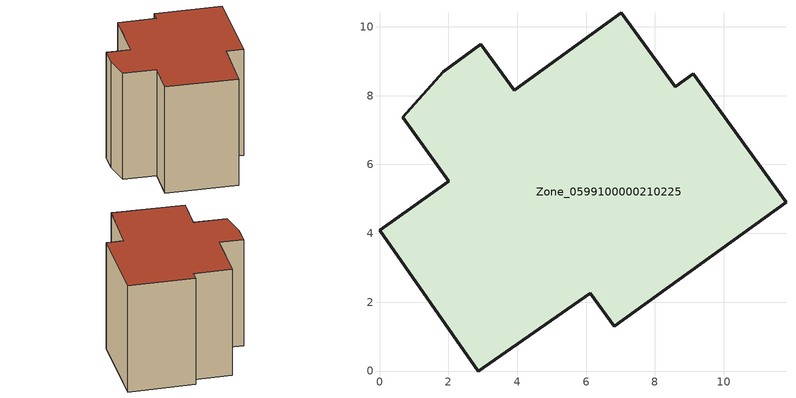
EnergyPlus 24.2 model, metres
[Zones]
Zone_0599100000210225
 floor ground (C_G): 3.92,8.15 7.03,10.4 8.59,8.26 9.12,8.64 11.81,4.9 6.82,1.3 6.12,2.26 2.87,0 0,4.09 2.01,5.51 0.68,7.38 1.86,8.7 2.94,9.5 z0.84
 wall outside (C_F): 6.12,2.26 6.82,1.3 11.81,4.9 9.12,8.64 8.59,8.26 7.03,10.4 3.92,8.15 2.94,9.5 1.86,8.7 0.68,7.38 2.01,5.51 0,4.09 2.87,0 6.12,2.26 z0.84:8.81
 roof outside (C_R): 1.86,8.7 0.68,7.38 2.01,5.51 0,4.09 2.87,0 6.12,2.26 6.82,1.3 11.81,4.9 9.12,8.64 8.59,8.26 7.03,10.4 3.92,8.15 2.94,9.5 z8.81
[BUILDING]
Pand.0599100000210225: North Axis=0; Terrain=City; Loads Convergence Tolerance Value=0.04; Temperature Convergence Tolerance Value=0.4; Solar Distribution=FullExterior; Maximum Number of Warmup Days=25; Minimum Number of Warmup Days=1
[Site:Location]
Rotterdam.The.Hague.AP_ZH_NLD Design_Conditions: Latitude=51.96; Longitude=4.45; Time Zone=1; Elevation=-4.5
[SITE:GROUNDTEMPERATURE:BUILDINGSURFACE]
18, 18, 18, 18, 18, 18, 18, 18, 18, 18, 18, 18
[MATERIAL] Thermal Absorptance=0.9; Solar Absorptance=0.7; Visible Absorptance=0.7
Name | Roughness | Thickness | Conductivity | Density | Specific Heat
G.D.1965 | MediumSmooth | 0.15 | 1 | 540 | 1210
F.D.1965 | Rough | 0.3 | 0.857143 | 1920 | 840
R.D.1965 | MediumRough | 0.2 | 0.08 | 1500 | 1000
[CONSTRUCTION]
C_G: G.D.1965
C_F: F.D.1965
C_R: R.D.1965
[ZONE]
Zone_0599100000210225: Type=1; Multiplier=1; Ceiling Height=Autocalculate; Volume=Autocalculate; Floor Area=autocalculate; Part of Total Floor Area=Yes
[ZONEINFILTRATION:DESIGNFLOWRATE]
Infil_Zone_0599100000210225: Zone or ZoneList or Space or SpaceList=Zone_0599100000210225; Schedule=AlwaysOn; Design Flow Rate Calculation Method=Flow/Area; Flow Rate per Floor Area=0.0042; Constant Term Coefficient=1; Temperature Term Coefficient=0; Velocity Term Coefficient=0; Velocity Squared Term Coefficient=0
[HVACTEMPLATE:ZONE:IDEALLOADSAIRSYSTEM]
Zone_0599100000210225: Maximum Heating Supply Air Temperature=50; Minimum Cooling Supply Air Temperature=13; Maximum Heating Supply Air Humidity Ratio=0.0156; Minimum Cooling Supply Air Humidity Ratio=0.0077; Heating Limit=NoLimit; Cooling Limit=NoLimit; Dehumidification Control Type=ConstantSensibleHeatRatio; Cooling Sensible Heat Ratio=0.7; Dehumidification Setpoint=60; Humidification Control Type=None; Humidification Setpoint=30; Outdoor Air Method=None; Outdoor Air Flow Rate per Person=0.00944; Outdoor Air Flow Rate per Zone Floor Area=0; Outdoor Air Flow Rate per Zone=0; Demand Controlled Ventilation Type=None; Outdoor Air Economizer Type=NoEconomizer; Heat Recovery Type=None; Sensible Heat Recovery Effectiveness=0.7; Latent Heat Recovery Effectiveness=0.65
[ZONECONTROL:THERMOSTAT]
ThermostatControl_Zone_0599100000210225: Zone or ZoneList=Zone_0599100000210225; Control Type Schedule=DualSetpointControlType; Control 1=Thermostat_Zone_0599100000210225; Temperature Difference Between Cutout And Setpoint=0
[THERMOSTATSETPOINT:DUALSETPOINT]
Thermostat_Zone_0599100000210225: Heating Setpoint Temperature Schedule=HeatingSetpoint_Zone_0599100000210225; Cooling Setpoint Temperature Schedule=CoolingSetpoint_Zone_0599100000210225
[SCHEDULE:COMPACT]
HeatingSetpoint_Zone_0599100000210225: Through: 12/31, For: AllDays, Until: 24:00, 21
CoolingSetpoint_Zone_0599100000210225: Through: 12/31, For: AllDays, Until: 24:00, 24
DualSetpointControlType: Through: 12/31, For: AllDays, Until: 24:00, 4
AlwaysOn: Through: 12/31, For: AllDays, Until: 24:00, 1
